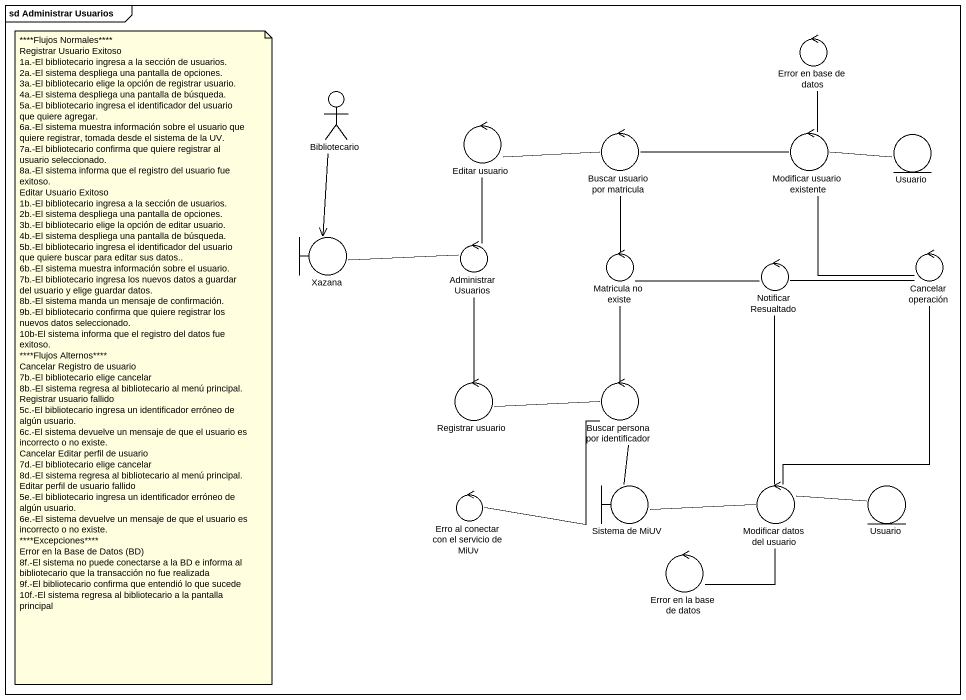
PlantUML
@startuml
mainframe sd Administrar Usuarios
control "Error en base de datos" as Error_en_base_de_datos
actor Bibliotecario
control "Editar usuario" as Editar_usuario
control "Buscar usuario por matricula" as Buscar_usuario_por_matricula
control "Modificar usuario existente" as Modificar_usuario_existente
entity Usuario
boundary Xazana
control "Administrar Usuarios" as Administrar_Usuarios
control "Matricula no existe" as Matricula_no_existe
control "Notificar Resualtado" as Notificar_Resualtado
control "Cancelar operación" as Cancelar_operación
control "Registrar usuario" as Registrar_usuario
control "Buscar persona por identificador" as Buscar_persona_por
control "Erro al conectar con el servicio de MiUv" as Erro_al_conectar_con_el
boundary "Sistema de MiUV" as Sistema_de_MiUV
control "Modificar datos del usuario" as Modificar_datos_del_usuario
entity "Usuario" as Usuario_2
control "Error en la base de datos" as Error_en_la_base_de_datos
Bibliotecario --> Xazana
Editar_usuario -right- Buscar_usuario_por_matricula
Buscar_usuario_por_matricula -right- Modificar_usuario_existente
Buscar_usuario_por_matricula -- Matricula_no_existe
Modificar_usuario_existente -up- Error_en_base_de_datos
Modificar_usuario_existente -right- Usuario
Modificar_usuario_existente -- Cancelar_operación
Xazana -right- Administrar_Usuarios
Administrar_Usuarios -up- Editar_usuario
Administrar_Usuarios -- Registrar_usuario
Matricula_no_existe -right- Notificar_Resualtado
Cancelar_operación -left- Notificar_Resualtado
Registrar_usuario -right- Buscar_persona_por
Buscar_persona_por -up- Matricula_no_existe
Buscar_persona_por -- Erro_al_conectar_con_el
Buscar_persona_por -- Sistema_de_MiUV
Sistema_de_MiUV -right- Modificar_datos_del_usuario
Modificar_datos_del_usuario -up- Notificar_Resualtado
Modificar_datos_del_usuario -up- Cancelar_operación
Modificar_datos_del_usuario -right- Usuario_2
Modificar_datos_del_usuario -- Error_en_la_base_de_datos
note as N1
  ~**~**Flujos Normales~**~**
  Registrar Usuario Exitoso
  1a.-El bibliotecario ingresa a la sección de usuarios.
  2a.-El sistema despliega una pantalla de opciones.
  3a.-El bibliotecario elige la opción de registrar usuario.
  4a.-El sistema despliega una pantalla de búsqueda.
  5a.-El bibliotecario ingresa el identificador del usuario que quiere agregar.
  6a.-El sistema muestra información sobre el usuario que quiere registrar, tomada desde el sistema de la UV.
  7a.-El bibliotecario confirma que quiere registrar al usuario seleccionado.
  8a.-El sistema informa que el registro del usuario fue exitoso.
  Editar Usuario Exitoso
  1b.-El bibliotecario ingresa a la sección de usuarios.
  2b.-El sistema despliega una pantalla de opciones.
  3b.-El bibliotecario elige la opción de editar usuario.
  4b.-El sistema despliega una pantalla de búsqueda.
  5b.-El bibliotecario ingresa el identificador del usuario que quiere buscar para editar sus datos..
  6b.-El sistema muestra información sobre el usuario.
  7b.-El bibliotecario ingresa los nuevos datos a guardar del usuario y elige guardar datos.
  8b.-El sistema manda un mensaje de confirmación.
  9b.-El bibliotecario confirma que quiere registrar los nuevos datos seleccionado.
  10b-El sistema informa que el registro del datos fue exitoso.
  ~**~**Flujos Alternos~**~**
  Cancelar Registro de usuario
  7b.-El bibliotecario elige cancelar
  8b.-El sistema regresa al bibliotecario al menú principal.
  Registrar usuario fallido
  5c.-El bibliotecario ingresa un identificador erróneo de algún usuario.
  6c.-El sistema devuelve un mensaje de que el usuario es incorrecto o no existe.
  Cancelar Editar perfil de usuario
  7d.-El bibliotecario elige cancelar
  8d.-El sistema regresa al bibliotecario al menú principal.
  Editar perfil de usuario fallido
  5e.-El bibliotecario ingresa un identificador erróneo de algún usuario.
  6e.-El sistema devuelve un mensaje de que el usuario es incorrecto o no existe.
  ~**~**Excepciones~**~**
  Error en la Base de Datos (BD)
  8f.-El sistema no puede conectarse a la BD e informa al bibliotecario que la transacción no fue realizada
  9f.-El bibliotecario confirma que entendió lo que sucede
  10f.-El sistema regresa al bibliotecario a la pantalla principal
end note
@enduml
